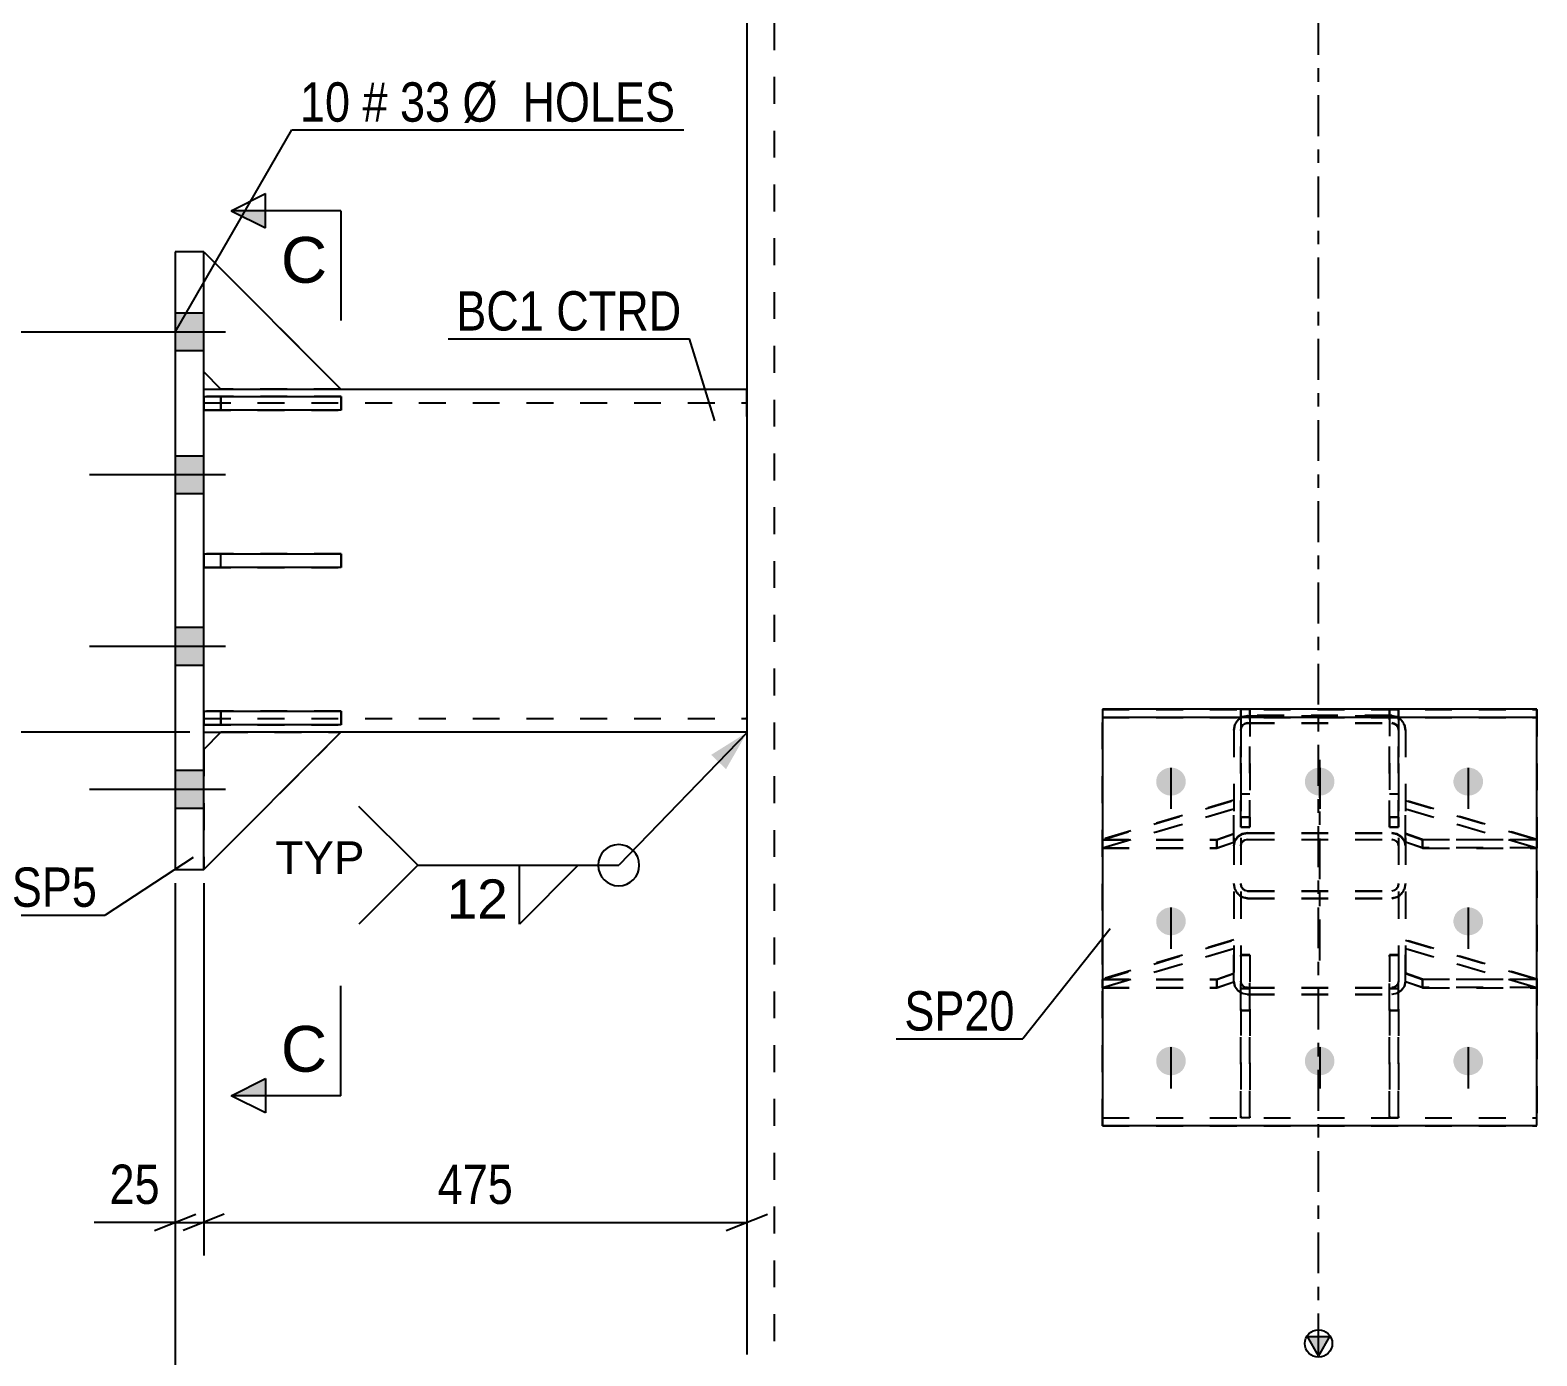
# Model space of a CAD drawing. Header units: millimetres. Extents: x -160 to 681, y -274 to 320.
# Drawn here: x -93.9 to 15.9, y 41.7 to 138.3 of the extents above; entities that cross this region are included whole.
import ezdxf

# ---------------------------------------------------------------- set-up
doc = ezdxf.new("R2010")
doc.units = ezdxf.units.MM
doc.linetypes.add('DXK_LINE_DOT2', pattern=[3.9198, 1.9599, -1.9599])
doc.linetypes.add('DXK_LINE_DOT3', pattern=[5.9187, 2.979, -0.9799, 0.9799, -0.9799])
doc.styles.add('Arial', font='ARIAL.TTF', dxfattribs={"height": 0.2})
doc.styles.add('Arial Narrow', font='ARIALN.TTF', dxfattribs={"height": 0.2})

# ---------------------------------------------------------------- blocks, each defined once
blk = doc.blocks.new('Part-284857079-4308 - 4104')
at = {"linetype": 'Continuous'}
blk.add_hatch(color=2, dxfattribs=at).paths.add_polyline_path([(0, 41.67), (-0.8, 43.07), (0.8, 43.07)])
at = {"color": 2, "linetype": 'Continuous'}
for p, q in [((-41.67, 138.78), (-41.67, 41.77)), ((0, 41.67), (-0.8, 43.07)), ((-0.8, 43.07), (0.8, 43.07)), ((0.8, 43.07), (0, 41.67))]:
    blk.add_line(p, q, dxfattribs=at)
at = {"color": 7, "linetype": 'DXK_LINE_DOT2'}
blk.add_line((-39.67, 138.78), (-39.67, 41.77), dxfattribs=at)
at = {"color": 7, "linetype": 'DXK_LINE_DOT3'}
blk.add_line((0, 41.77), (0, 138.78), dxfattribs=at)
at = {"color": 2, "linetype": 'Continuous'}
blk.add_circle((0, 42.57), 1, dxfattribs=at)
blk = doc.blocks.new('Bolt-284857079-4106 - 4104')
at = {"linetype": 'Continuous'}
for points in [[(-10.76, 84.53), (-10.53, 84.51), (-10.32, 84.44), (-10.12, 84.33), (-9.95, 84.19), (-9.82, 84.02), (-9.73, 83.82), (-9.68, 83.62), (-9.68, 83.4), (-9.73, 83.2), (-9.82, 83), (-9.95, 82.83), (-10.12, 82.69), (-10.32, 82.58), (-10.53, 82.51), (-10.76, 82.49), (-10.98, 82.51), (-11.2, 82.58), (-11.39, 82.69), (-11.56, 82.83), (-11.7, 83), (-11.79, 83.2), (-11.83, 83.4), (-11.83, 83.62), (-11.79, 83.82), (-11.7, 84.02), (-11.56, 84.19), (-11.39, 84.33), (-11.2, 84.44), (-10.98, 84.51)], [(0.08, 84.53), (0.3, 84.51), (0.52, 84.44), (0.71, 84.33), (0.88, 84.19), (1.01, 84.02), (1.11, 83.82), (1.15, 83.62), (1.15, 83.4), (1.11, 83.2), (1.01, 83), (0.88, 82.83), (0.71, 82.69), (0.52, 82.58), (0.3, 82.51), (0.08, 82.49), (-0.15, 82.51), (-0.36, 82.58), (-0.56, 82.69), (-0.73, 82.83), (-0.86, 83), (-0.95, 83.2), (-1, 83.4), (-1, 83.62), (-0.95, 83.82), (-0.86, 84.02), (-0.73, 84.19), (-0.56, 84.33), (-0.36, 84.44), (-0.15, 84.51)], [(10.91, 84.53), (11.13, 84.51), (11.35, 84.44), (11.55, 84.33), (11.71, 84.19), (11.85, 84.02), (11.94, 83.82), (11.99, 83.62), (11.99, 83.4), (11.94, 83.2), (11.85, 83), (11.71, 82.83), (11.55, 82.69), (11.35, 82.58), (11.13, 82.51), (10.91, 82.49), (10.68, 82.51), (10.47, 82.58), (10.27, 82.69), (10.1, 82.83), (9.97, 83), (9.88, 83.2), (9.83, 83.4), (9.83, 83.62), (9.88, 83.82), (9.97, 84.02), (10.1, 84.19), (10.27, 84.33), (10.47, 84.44), (10.68, 84.51)], [(-10.76, 74.35), (-10.53, 74.33), (-10.32, 74.26), (-10.12, 74.15), (-9.95, 74.01), (-9.82, 73.84), (-9.73, 73.64), (-9.68, 73.44), (-9.68, 73.22), (-9.73, 73.02), (-9.82, 72.82), (-9.95, 72.65), (-10.12, 72.51), (-10.32, 72.4), (-10.53, 72.33), (-10.76, 72.31), (-10.98, 72.33), (-11.2, 72.4), (-11.39, 72.51), (-11.56, 72.65), (-11.7, 72.82), (-11.79, 73.02), (-11.83, 73.22), (-11.83, 73.44), (-11.79, 73.64), (-11.7, 73.84), (-11.56, 74.01), (-11.39, 74.15), (-11.2, 74.26), (-10.98, 74.33)], [(10.91, 74.35), (11.13, 74.33), (11.35, 74.26), (11.55, 74.15), (11.71, 74.01), (11.85, 73.84), (11.94, 73.64), (11.99, 73.44), (11.99, 73.22), (11.94, 73.02), (11.85, 72.82), (11.71, 72.65), (11.55, 72.51), (11.35, 72.4), (11.13, 72.33), (10.91, 72.31), (10.68, 72.33), (10.47, 72.4), (10.27, 72.51), (10.1, 72.65), (9.97, 72.82), (9.88, 73.02), (9.83, 73.22), (9.83, 73.44), (9.88, 73.64), (9.97, 73.84), (10.1, 74.01), (10.27, 74.15), (10.47, 74.26), (10.68, 74.33)], [(-10.76, 64.2), (-10.53, 64.17), (-10.32, 64.1), (-10.12, 64), (-9.95, 63.85), (-9.82, 63.67), (-9.73, 63.47), (-9.68, 63.26), (-9.68, 63.04), (-9.73, 62.83), (-9.82, 62.63), (-9.95, 62.45), (-10.12, 62.3), (-10.32, 62.2), (-10.53, 62.13), (-10.76, 62.11), (-10.98, 62.13), (-11.2, 62.2), (-11.39, 62.3), (-11.56, 62.45), (-11.7, 62.63), (-11.79, 62.83), (-11.83, 63.04), (-11.83, 63.26), (-11.79, 63.47), (-11.7, 63.67), (-11.56, 63.85), (-11.39, 64), (-11.2, 64.1), (-10.98, 64.17)], [(0.08, 64.2), (0.3, 64.17), (0.52, 64.1), (0.71, 64), (0.88, 63.85), (1.01, 63.67), (1.11, 63.47), (1.15, 63.26), (1.15, 63.04), (1.11, 62.83), (1.01, 62.63), (0.88, 62.45), (0.71, 62.3), (0.52, 62.2), (0.3, 62.13), (0.08, 62.11), (-0.15, 62.13), (-0.36, 62.2), (-0.56, 62.3), (-0.73, 62.45), (-0.86, 62.63), (-0.95, 62.83), (-1, 63.04), (-1, 63.26), (-0.95, 63.47), (-0.86, 63.67), (-0.73, 63.85), (-0.56, 64), (-0.36, 64.1), (-0.15, 64.17)], [(10.91, 64.2), (11.13, 64.17), (11.35, 64.1), (11.55, 64), (11.71, 63.85), (11.85, 63.67), (11.94, 63.47), (11.99, 63.26), (11.99, 63.04), (11.94, 62.83), (11.85, 62.63), (11.71, 62.45), (11.55, 62.3), (11.35, 62.2), (11.13, 62.13), (10.91, 62.11), (10.68, 62.13), (10.47, 62.2), (10.27, 62.3), (10.1, 62.45), (9.97, 62.63), (9.88, 62.83), (9.83, 63.04), (9.83, 63.26), (9.88, 63.47), (9.97, 63.67), (10.1, 63.85), (10.27, 64), (10.47, 64.1), (10.68, 64.17)]]:
    blk.add_hatch(color=1, dxfattribs=at).paths.add_polyline_path(points)
at = {"color": 1, "linetype": 'Continuous'}
for p, q in [((-10.76, 84.51), (-10.76, 81.52)), ((0.08, 84.51), (0.08, 81.52)), ((10.91, 84.51), (10.91, 81.52)), ((-10.76, 74.33), (-10.76, 71.33)), ((10.91, 74.33), (10.91, 71.33)), ((-10.76, 64.15), (-10.76, 61.15)), ((0.08, 64.15), (0.08, 61.15)), ((10.91, 64.15), (10.91, 61.15))]:
    blk.add_line(p, q, dxfattribs=at)
blk = doc.blocks.new('Bolt-284857079-4240 - 4104')
at = {"color": 1, "linetype": 'DXK_LINE_DOT2'}
for p, q in [((-10.76, 84.49), (-10.76, 81.5)), ((0.08, 84.49), (0.08, 81.5)), ((10.91, 84.49), (10.91, 81.5)), ((-10.76, 74.31), (-10.76, 71.32)), ((10.91, 74.31), (10.91, 71.32)), ((-10.76, 64.13), (-10.76, 61.14)), ((0.08, 64.13), (0.08, 61.14)), ((10.91, 64.13), (10.91, 61.14))]:
    blk.add_line(p, q, dxfattribs=at)
blk = doc.blocks.new('Part-284857079-4129 - 4104')
at = {"color": 2, "linetype": 'Continuous'}
for p, q in [((-81.25, 112.11), (-41.67, 112.11)), ((-41.67, 110.11), (-41.67, 112.11)), ((-41.67, 110.11), (-41.67, 87.11)), ((-81.25, 87.11), (-80.01, 87.11)), ((-41.67, 87.11), (-71.26, 87.11))]:
    blk.add_line(p, q, dxfattribs=at)
at = {"color": 7, "linetype": 'DXK_LINE_DOT2'}
for p, q in [((-81.25, 87.11), (-81.25, 112.11)), ((-81.25, 111.11), (-41.67, 111.11)), ((-41.67, 111.95), (-41.67, 110.11)), ((-81.25, 88.11), (-41.67, 88.11)), ((-41.67, 88.11), (-41.67, 88.18)), ((-80.01, 87.11), (-71.26, 87.11))]:
    blk.add_line(p, q, dxfattribs=at)
blk = doc.blocks.new('Part-284857079-4135 - 4104')
at = {"color": 2, "linetype": 'Continuous'}
for p, q in [((15.91, 88.78), (-15.76, 88.78)), ((-15.76, 88.78), (-15.76, 58.45)), ((-15.76, 88.21), (15.91, 88.21)), ((15.91, 58.45), (15.91, 88.78)), ((-15.76, 58.45), (15.91, 58.45))]:
    blk.add_line(p, q, dxfattribs=at)
at = {"color": 7, "linetype": 'DXK_LINE_DOT2'}
blk.add_line((-15.76, 59.02), (15.91, 59.02), dxfattribs=at)
blk = doc.blocks.new('Part-284857079-4173 - 4104')
at = {"color": 7, "linetype": 'DXK_LINE_DOT2'}
for p, q in [((-5.17, 88.31), (-5.56, 88.22)), ((-5.17, 88.31), (5.33, 88.31)), ((5.71, 88.22), (5.33, 88.31)), ((-6.1, 87.65), (-6.17, 87.24)), ((-6.17, 87.24), (-6.17, 68.95)), ((-5.67, 87.24), (-5.64, 87.44)), ((-5.67, 87.24), (-5.67, 68.95)), ((-5.64, 87.44), (-5.53, 87.62)), ((-5.53, 87.62), (-5.37, 87.73)), ((-5.37, 87.73), (-5.17, 87.77)), ((-5.17, 87.77), (5.33, 87.77)), ((5.33, 87.77), (5.52, 87.73)), ((5.52, 87.73), (5.68, 87.62)), ((5.68, 87.62), (5.79, 87.44)), ((5.79, 87.44), (5.83, 87.24)), ((5.83, 87.24), (5.83, 68.95)), ((6.33, 87.24), (6.25, 87.65)), ((6.33, 87.24), (6.33, 68.95)), ((-6.17, 78.82), (-6.1, 79.17)), ((-6.1, 79.17), (-5.88, 79.48)), ((-5.88, 79.48), (-5.56, 79.68)), ((-5.53, 79.15), (-5.64, 79)), ((-5.56, 79.68), (-5.17, 79.75)), ((-5.37, 79.25), (-5.53, 79.15)), ((-5.17, 79.29), (-5.37, 79.25)), ((-5.17, 79.75), (5.33, 79.75)), ((-5.17, 79.29), (5.33, 79.29)), ((5.33, 79.75), (5.71, 79.68)), ((5.52, 79.25), (5.33, 79.29)), ((5.68, 79.15), (5.52, 79.25)), ((5.79, 79), (5.68, 79.15)), ((5.71, 79.68), (6.03, 79.48)), ((6.03, 79.48), (6.25, 79.17)), ((6.25, 79.17), (6.33, 78.82)), ((-5.64, 79), (-5.67, 78.82)), ((5.83, 78.82), (5.79, 79)), ((-6.17, 76.07), (-6.1, 75.66)), ((-5.64, 75.86), (-5.67, 76.07)), ((-5.53, 75.69), (-5.64, 75.86)), ((5.79, 75.86), (5.68, 75.69)), ((5.83, 76.07), (5.79, 75.86)), ((6.25, 75.66), (6.33, 76.07)), ((-5.56, 75.08), (-5.17, 75)), ((-5.37, 75.58), (-5.53, 75.69)), ((-5.17, 75.54), (-5.37, 75.58)), ((-5.17, 75.54), (5.33, 75.54)), ((-5.17, 75), (5.33, 75)), ((5.52, 75.58), (5.33, 75.54)), ((5.33, 75), (5.71, 75.08)), ((5.68, 75.69), (5.52, 75.58)), ((-6.1, 68.59), (-6.17, 68.95)), ((-5.88, 68.28), (-6.1, 68.59)), ((-5.56, 68.08), (-5.88, 68.28)), ((-5.67, 68.95), (-5.64, 68.77)), ((-5.64, 68.77), (-5.53, 68.62)), ((-5.53, 68.62), (-5.37, 68.51)), ((-5.37, 68.51), (-5.17, 68.48)), ((-5.17, 68.48), (5.33, 68.48)), ((5.33, 68.48), (5.52, 68.51)), ((5.52, 68.51), (5.68, 68.62)), ((5.68, 68.62), (5.79, 68.77)), ((6.03, 68.28), (5.71, 68.08)), ((5.79, 68.77), (5.83, 68.95)), ((6.25, 68.59), (6.03, 68.28)), ((6.33, 68.95), (6.25, 68.59)), ((-5.17, 68.01), (-5.56, 68.08)), ((-5.17, 68.01), (5.33, 68.01)), ((5.71, 68.08), (5.33, 68.01))]:
    blk.add_line(p, q, dxfattribs=at)
for centre, start, end in [((-5.13, 87.28), 114.32, 159.2417), ((5.28, 87.28), 20.7583, 65.68), ((-5.13, 76.03), 200.7583, 245.68), ((5.28, 76.03), 294.32, 339.2417)]:
    blk.add_arc(centre, 1.03, start, end, dxfattribs=at)
blk = doc.blocks.new('Part-284857079-4205 - 4104')
at = {"color": 7, "linetype": 'DXK_LINE_DOT2'}
for p, q in [((-71.25, 111.57), (-81.25, 111.57)), ((-81.25, 111.57), (-81.25, 110.57)), ((-80, 111.57), (-80, 110.57)), ((-71.25, 110.57), (-71.25, 111.57)), ((-81.25, 110.57), (-71.25, 110.57))]:
    blk.add_line(p, q, dxfattribs=at)
blk = doc.blocks.new('Part-284857079-4206 - 4104')
at = {"color": 7, "linetype": 'DXK_LINE_DOT2'}
for p, q in [((-71.25, 88.65), (-81.25, 88.65)), ((-81.25, 88.65), (-81.25, 87.65)), ((-80, 88.65), (-80, 87.65)), ((-71.25, 87.65), (-71.25, 88.65)), ((-81.25, 87.65), (-71.25, 87.65))]:
    blk.add_line(p, q, dxfattribs=at)
blk = doc.blocks.new('Part-284857079-4207 - 4104')
at = {"color": 7, "linetype": 'DXK_LINE_DOT2'}
for p, q in [((-71.25, 100.11), (-81.25, 100.11)), ((-81.25, 100.11), (-81.25, 99.11)), ((-80, 99.11), (-80, 100.11)), ((-71.25, 99.11), (-71.25, 100.11)), ((-81.25, 99.11), (-71.25, 99.11))]:
    blk.add_line(p, q, dxfattribs=at)
blk = doc.blocks.new('Part-284857079-4208 - 4104')
at = {"color": 2, "linetype": 'Continuous'}
for p, q in [((-81.25, 111.57), (-81.25, 110.57)), ((-81.25, 111.57), (-71.25, 111.57)), ((-71.25, 111.57), (-71.25, 110.57)), ((-71.25, 110.57), (-81.25, 110.57))]:
    blk.add_line(p, q, dxfattribs=at)
at = {"color": 7, "linetype": 'DXK_LINE_DOT2'}
for p, q in [((-81.25, 111.57), (-81.25, 111.57)), ((-80, 110.57), (-80, 111.57)), ((-81.25, 110.57), (-81.25, 110.57))]:
    blk.add_line(p, q, dxfattribs=at)
blk = doc.blocks.new('Part-284857079-4209 - 4104')
at = {"color": 2, "linetype": 'Continuous'}
for p, q in [((-81.25, 88.65), (-81.25, 87.65)), ((-81.25, 88.65), (-71.25, 88.65)), ((-71.25, 88.65), (-71.25, 87.65)), ((-71.25, 87.65), (-81.25, 87.65))]:
    blk.add_line(p, q, dxfattribs=at)
at = {"color": 7, "linetype": 'DXK_LINE_DOT2'}
for p, q in [((-81.25, 88.65), (-81.25, 88.65)), ((-80, 87.65), (-80, 88.65)), ((-81.25, 87.65), (-81.25, 87.65))]:
    blk.add_line(p, q, dxfattribs=at)
blk = doc.blocks.new('Part-284857079-4210 - 4104')
at = {"color": 2, "linetype": 'Continuous'}
for p, q in [((-81.25, 100.11), (-81.25, 99.11)), ((-81.25, 100.11), (-71.25, 100.11)), ((-71.25, 100.11), (-71.25, 99.11)), ((-71.25, 99.11), (-81.25, 99.11))]:
    blk.add_line(p, q, dxfattribs=at)
at = {"color": 7, "linetype": 'DXK_LINE_DOT2'}
for p, q in [((-81.25, 100.11), (-81.25, 100.11)), ((-80, 99.11), (-80, 100.11)), ((-81.25, 99.11), (-81.25, 99.11))]:
    blk.add_line(p, q, dxfattribs=at)
blk = doc.blocks.new('Part-284857079-4213 - 4104')
at = {"color": 2, "linetype": 'Continuous'}
for p, q in [((-81.26, 122.11), (-81.26, 122.11)), ((-81.26, 122.11), (-71.26, 112.11)), ((-81.25, 113.36), (-80.01, 112.11)), ((-80.01, 112.11), (-71.26, 112.11))]:
    blk.add_line(p, q, dxfattribs=at)
at = {"color": 7, "linetype": 'DXK_LINE_DOT2'}
for p, q in [((-81.26, 113.36), (-81.26, 122.11)), ((-81.26, 113.36), (-81.25, 113.36)), ((-81.25, 113.36), (-81.26, 113.36))]:
    blk.add_line(p, q, dxfattribs=at)
blk = doc.blocks.new('Part-284857079-4214 - 4104')
at = {"color": 7, "linetype": 'DXK_LINE_DOT2'}
for p, q in [((-81.26, 113.36), (-81.26, 122.11)), ((-81.26, 122.11), (-71.26, 112.11)), ((-80.01, 112.11), (-81.26, 113.36)), ((-71.26, 112.11), (-80.01, 112.11))]:
    blk.add_line(p, q, dxfattribs=at)
blk = doc.blocks.new('Part-284857079-4215 - 4104')
at = {"color": 2, "linetype": 'Continuous'}
for p, q in [((-81.25, 85.86), (-80.01, 87.11)), ((-81.25, 77.11), (-71.26, 87.11)), ((-71.26, 87.11), (-80.01, 87.11))]:
    blk.add_line(p, q, dxfattribs=at)
at = {"color": 7, "linetype": 'DXK_LINE_DOT2'}
for p, q in [((-81.26, 85.86), (-81.25, 85.86)), ((-81.26, 85.86), (-81.26, 77.11)), ((-81.25, 85.86), (-81.26, 85.86)), ((-81.26, 77.11), (-81.25, 77.11)), ((-81.25, 77.11), (-81.26, 77.11))]:
    blk.add_line(p, q, dxfattribs=at)
blk = doc.blocks.new('Part-284857079-4216 - 4104')
at = {"color": 7, "linetype": 'DXK_LINE_DOT2'}
for p, q in [((-80.01, 87.11), (-81.26, 85.86)), ((-81.26, 77.11), (-71.26, 87.11)), ((-71.26, 87.11), (-80.01, 87.11)), ((-81.26, 85.86), (-81.26, 77.11))]:
    blk.add_line(p, q, dxfattribs=at)
blk = doc.blocks.new('Part-284857079-4412 - 4104')
at = {"color": 7, "linetype": 'DXK_LINE_DOT2'}
for p, q in [((6.33, 68.91), (6.33, 71.96)), ((6.33, 71.96), (15.91, 69.1)), ((15.91, 68.48), (6.33, 71.33)), ((6.33, 69.53), (7.58, 69.1)), ((7.58, 68.48), (6.33, 68.91)), ((15.91, 69.1), (7.58, 69.1)), ((7.58, 69.1), (7.58, 68.48)), ((7.58, 68.48), (15.91, 68.48)), ((15.91, 69.1), (15.91, 68.48))]:
    blk.add_line(p, q, dxfattribs=at)
blk = doc.blocks.new('Part-284857079-4410 - 4104')
at = {"color": 7, "linetype": 'DXK_LINE_DOT2'}
for p, q in [((-15.76, 69.1), (-6.17, 71.96)), ((-6.17, 68.91), (-6.17, 71.96)), ((-6.17, 71.33), (-15.76, 68.48)), ((-7.42, 69.1), (-6.17, 69.53)), ((-15.76, 68.48), (-15.76, 69.1)), ((-15.76, 69.1), (-7.42, 69.1)), ((-15.76, 68.48), (-7.42, 68.48)), ((-7.42, 68.48), (-7.42, 69.1)), ((-7.42, 68.48), (-6.17, 68.91))]:
    blk.add_line(p, q, dxfattribs=at)
blk = doc.blocks.new('Part-284857079-4228 - 4104')
at = {"color": 7, "linetype": 'DXK_LINE_DOT2'}
for p, q in [((-15.76, 58.43), (-15.76, 88.76)), ((-15.76, 88.76), (15.91, 88.76)), ((-15.76, 88.19), (15.91, 88.19)), ((15.91, 88.76), (15.91, 58.43)), ((-15.76, 59), (15.91, 59)), ((-15.76, 58.43), (15.91, 58.43))]:
    blk.add_line(p, q, dxfattribs=at)
blk = doc.blocks.new('Bolt-284857079-4307 - 4104')
at = {"linetype": 'Continuous'}
for points in [[(-83.34, 117.65), (-83.34, 114.9), (-81.25, 114.9), (-81.25, 117.65)], [(-83.34, 117.65), (-83.34, 114.9), (-81.25, 114.9), (-81.25, 117.65)], [(-83.34, 117.65), (-83.34, 114.9), (-81.25, 114.9), (-81.25, 117.65)], [(-83.34, 107.23), (-83.34, 104.48), (-81.25, 104.48), (-81.25, 107.23)], [(-83.34, 107.23), (-83.34, 104.48), (-81.25, 104.48), (-81.25, 107.23)], [(-83.34, 94.73), (-83.34, 91.98), (-81.25, 91.98), (-81.25, 94.73)], [(-83.34, 94.73), (-83.34, 91.98), (-81.25, 91.98), (-81.25, 94.73)], [(-83.34, 84.31), (-83.34, 81.56), (-81.25, 81.56), (-81.25, 84.31)], [(-83.34, 84.31), (-83.34, 81.56), (-81.25, 81.56), (-81.25, 84.31)], [(-83.34, 84.31), (-83.34, 81.56), (-81.25, 81.56), (-81.25, 84.31)]]:
    blk.add_hatch(color=1, dxfattribs=at).paths.add_polyline_path(points)
at = {"color": 1, "linetype": 'Continuous'}
for p, q in [((-81.25, 117.65), (-83.34, 117.65)), ((-81.25, 117.65), (-83.34, 117.65)), ((-81.25, 117.65), (-83.34, 117.65)), ((-79.67, 116.27), (-89.59, 116.27)), ((-79.67, 116.27), (-89.59, 116.27)), ((-79.67, 116.27), (-89.59, 116.27)), ((-81.25, 114.9), (-83.34, 114.9)), ((-81.25, 114.9), (-83.34, 114.9)), ((-81.25, 114.9), (-83.34, 114.9)), ((-81.25, 107.23), (-83.34, 107.23)), ((-81.25, 107.23), (-83.34, 107.23)), ((-79.67, 105.86), (-89.59, 105.86)), ((-79.67, 105.86), (-89.59, 105.86)), ((-81.25, 104.48), (-83.34, 104.48)), ((-81.25, 104.48), (-83.34, 104.48)), ((-81.25, 94.73), (-83.34, 94.73)), ((-81.25, 94.73), (-83.34, 94.73)), ((-79.67, 93.36), (-89.59, 93.36)), ((-79.67, 93.36), (-89.59, 93.36)), ((-81.25, 91.98), (-83.34, 91.98)), ((-81.25, 91.98), (-83.34, 91.98)), ((-81.25, 84.31), (-83.34, 84.31)), ((-81.25, 84.31), (-83.34, 84.31)), ((-81.25, 84.31), (-83.34, 84.31)), ((-79.67, 82.94), (-89.59, 82.94)), ((-79.67, 82.94), (-89.59, 82.94)), ((-79.67, 82.94), (-89.59, 82.94)), ((-81.25, 81.56), (-83.34, 81.56)), ((-81.25, 81.56), (-83.34, 81.56)), ((-81.25, 81.56), (-83.34, 81.56))]:
    blk.add_line(p, q, dxfattribs=at)
blk = doc.blocks.new('Part-284857079-4372 - 4104')
at = {"color": 2, "linetype": 'Continuous'}
blk.add_line((5.83, 88.78), (5.16, 88.78), dxfattribs=at)
at = {"color": 7, "linetype": 'DXK_LINE_DOT2'}
for p, q in [((5.16, 88.78), (5.16, 80.2)), ((5.83, 80.2), (5.83, 88.78)), ((5.16, 82.62), (5.83, 82.62)), ((5.16, 80.95), (5.83, 80.95)), ((5.16, 80.2), (5.83, 80.2))]:
    blk.add_line(p, q, dxfattribs=at)
blk = doc.blocks.new('Part-284857079-4262 - 4104')
at = {"color": 2, "linetype": 'Continuous'}
for p, q in [((-83.34, 122.11), (-83.34, 77.11)), ((-81.25, 122.11), (-83.34, 122.11)), ((-81.25, 77.11), (-81.25, 122.11)), ((-83.34, 77.11), (-81.25, 77.11))]:
    blk.add_line(p, q, dxfattribs=at)
blk = doc.blocks.new('Part-284857079-4322 - 4104')
at = {"color": 7, "linetype": 'DXK_LINE_DOT2'}
for p, q in [((-5.56, 88.24), (-5.17, 88.32)), ((5.33, 88.32), (-5.17, 88.32)), ((5.33, 88.32), (5.71, 88.24)), ((-6.17, 87.26), (-6.1, 87.67)), ((-6.17, 87.26), (-6.17, 68.97)), ((-5.64, 87.46), (-5.67, 87.26)), ((-5.67, 87.26), (-5.67, 68.97)), ((-5.53, 87.64), (-5.64, 87.46)), ((-5.37, 87.75), (-5.53, 87.64)), ((-5.17, 87.79), (-5.37, 87.75)), ((-5.17, 87.79), (5.33, 87.79)), ((5.52, 87.75), (5.33, 87.79)), ((5.68, 87.64), (5.52, 87.75)), ((5.79, 87.46), (5.68, 87.64)), ((5.83, 87.26), (5.79, 87.46)), ((5.83, 87.26), (5.83, 68.97)), ((6.25, 87.67), (6.33, 87.26)), ((6.33, 87.26), (6.33, 68.97)), ((-6.1, 79.19), (-6.17, 78.83)), ((-5.88, 79.5), (-6.1, 79.19)), ((-5.56, 79.7), (-5.88, 79.5)), ((-5.64, 79.01), (-5.53, 79.17)), ((-5.17, 79.77), (-5.56, 79.7)), ((-5.53, 79.17), (-5.37, 79.27)), ((-5.37, 79.27), (-5.17, 79.3)), ((-5.17, 79.77), (5.33, 79.77)), ((-5.17, 79.3), (5.33, 79.3)), ((5.71, 79.7), (5.33, 79.77)), ((5.33, 79.3), (5.52, 79.27)), ((5.52, 79.27), (5.68, 79.17)), ((5.68, 79.17), (5.79, 79.01)), ((6.03, 79.5), (5.71, 79.7)), ((6.25, 79.19), (6.03, 79.5)), ((6.33, 78.83), (6.25, 79.19)), ((-5.67, 78.83), (-5.64, 79.01)), ((5.79, 79.01), (5.83, 78.83)), ((-6.1, 75.68), (-6.17, 76.09)), ((-5.67, 76.09), (-5.64, 75.88)), ((-5.64, 75.88), (-5.53, 75.71)), ((5.68, 75.71), (5.79, 75.88)), ((5.79, 75.88), (5.83, 76.09)), ((6.33, 76.09), (6.25, 75.68)), ((-5.17, 75.02), (-5.56, 75.1)), ((-5.53, 75.71), (-5.37, 75.59)), ((-5.37, 75.59), (-5.17, 75.55)), ((-5.17, 75.55), (5.33, 75.55)), ((-5.17, 75.02), (5.33, 75.02)), ((5.33, 75.55), (5.52, 75.59)), ((5.71, 75.1), (5.33, 75.02)), ((5.52, 75.59), (5.68, 75.71)), ((-6.17, 68.97), (-6.1, 68.61)), ((-6.1, 68.61), (-5.88, 68.3)), ((-5.88, 68.3), (-5.56, 68.1)), ((-5.64, 68.79), (-5.67, 68.97)), ((-5.53, 68.63), (-5.64, 68.79)), ((-5.56, 68.1), (-5.17, 68.03)), ((-5.37, 68.53), (-5.53, 68.63)), ((-5.17, 68.5), (-5.37, 68.53)), ((-5.17, 68.5), (5.33, 68.5)), ((5.52, 68.53), (5.33, 68.5)), ((5.33, 68.03), (5.71, 68.1)), ((5.68, 68.63), (5.52, 68.53)), ((5.79, 68.79), (5.68, 68.63)), ((5.71, 68.1), (6.03, 68.3)), ((5.83, 68.97), (5.79, 68.79)), ((6.03, 68.3), (6.25, 68.61)), ((6.25, 68.61), (6.33, 68.97)), ((-5.17, 68.03), (5.33, 68.03))]:
    blk.add_line(p, q, dxfattribs=at)
at = {"color": 7, "linetype": 'DXK_LINE_DOT3'}
blk.add_line((0.08, 70.48), (0.08, 85.09), dxfattribs=at)
at = {"color": 7, "linetype": 'DXK_LINE_DOT2'}
for centre, start, end in [((-5.13, 87.3), 114.32, 159.2417), ((5.28, 87.3), 20.7583, 65.68), ((-5.13, 76.05), 200.7583, 245.68), ((5.28, 76.05), 294.32, 339.2417)]:
    blk.add_arc(centre, 1.03, start, end, dxfattribs=at)
blk = doc.blocks.new('Part-284857079-4367 - 4104')
at = {"color": 7, "linetype": 'DXK_LINE_DOT2'}
for p, q in [((6.33, 79.1), (6.33, 82.15)), ((15.91, 79.3), (6.33, 82.15)), ((6.33, 81.53), (15.91, 78.68)), ((7.58, 79.3), (6.33, 79.73)), ((7.58, 78.68), (6.33, 79.1)), ((7.58, 78.68), (7.58, 79.3)), ((7.58, 79.3), (15.91, 79.3)), ((15.91, 78.68), (15.91, 79.3)), ((15.91, 78.68), (7.58, 78.68))]:
    blk.add_line(p, q, dxfattribs=at)
blk = doc.blocks.new('Part-284857079-4368 - 4104')
at = {"color": 7, "linetype": 'DXK_LINE_DOT2'}
for p, q in [((6.33, 68.92), (6.33, 71.97)), ((15.91, 69.12), (6.33, 71.97)), ((6.33, 71.35), (15.91, 68.5)), ((7.58, 69.12), (6.33, 69.55)), ((7.58, 68.5), (6.33, 68.92)), ((7.58, 68.5), (7.58, 69.12)), ((7.58, 69.12), (15.91, 69.12)), ((15.91, 68.5), (7.58, 68.5)), ((15.91, 68.5), (15.91, 69.12))]:
    blk.add_line(p, q, dxfattribs=at)
blk = doc.blocks.new('Part-284857079-4369 - 4104')
at = {"color": 7, "linetype": 'DXK_LINE_DOT2'}
for p, q in [((-6.17, 82.15), (-15.76, 79.3)), ((-15.76, 78.68), (-6.17, 81.53)), ((-6.17, 79.1), (-6.17, 82.15)), ((-15.76, 79.3), (-7.42, 79.3)), ((-15.76, 79.3), (-15.76, 78.68)), ((-7.42, 79.3), (-6.17, 79.73)), ((-7.42, 79.3), (-7.42, 78.68)), ((-7.42, 78.68), (-6.17, 79.1)), ((-15.76, 78.68), (-7.42, 78.68))]:
    blk.add_line(p, q, dxfattribs=at)
blk = doc.blocks.new('Part-284857079-4370 - 4104')
at = {"color": 7, "linetype": 'DXK_LINE_DOT2'}
for p, q in [((-6.17, 71.97), (-15.76, 69.12)), ((-6.17, 68.92), (-6.17, 71.97)), ((-15.76, 68.5), (-6.17, 71.35)), ((-7.42, 69.12), (-6.17, 69.55)), ((-15.76, 69.12), (-7.42, 69.12)), ((-15.76, 69.12), (-15.76, 68.5)), ((-15.76, 68.5), (-7.42, 68.5)), ((-7.42, 69.12), (-7.42, 68.5)), ((-7.42, 68.5), (-6.17, 68.92))]:
    blk.add_line(p, q, dxfattribs=at)
blk = doc.blocks.new('Part-284857079-4371 - 4104')
at = {"color": 2, "linetype": 'Continuous'}
blk.add_line((-5.01, 88.78), (-5.67, 88.78), dxfattribs=at)
at = {"color": 7, "linetype": 'DXK_LINE_DOT2'}
for p, q in [((-5.67, 88.78), (-5.67, 80.2)), ((-5.01, 80.2), (-5.01, 88.78)), ((-5.67, 82.62), (-5.01, 82.62)), ((-5.67, 80.95), (-5.01, 80.95)), ((-5.67, 80.2), (-5.01, 80.2))]:
    blk.add_line(p, q, dxfattribs=at)
blk = doc.blocks.new('Part-284857079-4401 - 4104')
at = {"color": 7, "linetype": 'DXK_LINE_DOT2'}
for p, q in [((5.16, 80.18), (5.16, 88.76)), ((5.83, 88.76), (5.16, 88.76)), ((5.83, 88.76), (5.83, 80.18)), ((5.16, 82.61), (5.83, 82.61)), ((5.16, 80.93), (5.83, 80.93)), ((5.83, 80.18), (5.16, 80.18))]:
    blk.add_line(p, q, dxfattribs=at)
blk = doc.blocks.new('Part-284857079-4402 - 4104')
at = {"color": 7, "linetype": 'DXK_LINE_DOT2'}
for p, q in [((-5.67, 80.18), (-5.67, 88.76)), ((-5.01, 88.76), (-5.67, 88.76)), ((-5.01, 88.76), (-5.01, 80.18)), ((-5.67, 82.61), (-5.01, 82.61)), ((-5.67, 80.93), (-5.01, 80.93)), ((-5.01, 80.18), (-5.67, 80.18))]:
    blk.add_line(p, q, dxfattribs=at)
blk = doc.blocks.new('Part-284857079-4403 - 4104')
at = {"color": 7, "linetype": 'DXK_LINE_DOT2'}
for p, q in [((5.16, 59), (5.16, 70.86)), ((5.16, 70.86), (5.83, 70.86)), ((5.83, 70.86), (5.83, 59)), ((5.16, 68.44), (5.83, 68.44)), ((5.16, 66.83), (5.83, 66.83)), ((5.83, 59), (5.16, 59))]:
    blk.add_line(p, q, dxfattribs=at)
blk = doc.blocks.new('Part-284857079-4404 - 4104')
at = {"color": 7, "linetype": 'DXK_LINE_DOT2'}
for p, q in [((-5.67, 59), (-5.67, 70.86)), ((-5.67, 70.86), (-5.01, 70.86)), ((-5.01, 70.86), (-5.01, 59)), ((-5.67, 68.44), (-5.01, 68.44)), ((-5.67, 66.83), (-5.01, 66.83)), ((-5.01, 59), (-5.67, 59))]:
    blk.add_line(p, q, dxfattribs=at)
blk = doc.blocks.new('Part-284857079-4407 - 4104')
at = {"color": 7, "linetype": 'DXK_LINE_DOT2'}
for p, q in [((-5.01, 70.88), (-5.67, 70.88)), ((-5.67, 70.88), (-5.67, 59.02)), ((-5.01, 59.02), (-5.01, 70.88)), ((-5.67, 68.45), (-5.01, 68.45)), ((-5.67, 66.85), (-5.01, 66.85)), ((-5.01, 59.02), (-5.67, 59.02))]:
    blk.add_line(p, q, dxfattribs=at)
blk = doc.blocks.new('Part-284857079-4408 - 4104')
at = {"color": 7, "linetype": 'DXK_LINE_DOT2'}
for p, q in [((5.83, 70.88), (5.16, 70.88)), ((5.16, 70.88), (5.16, 59.02)), ((5.83, 59.02), (5.83, 70.88)), ((5.16, 68.45), (5.83, 68.45)), ((5.16, 66.85), (5.83, 66.85)), ((5.83, 59.02), (5.16, 59.02))]:
    blk.add_line(p, q, dxfattribs=at)
blk = doc.blocks.new('Part-284857079-4409 - 4104')
at = {"color": 7, "linetype": 'DXK_LINE_DOT2'}
for p, q in [((-15.76, 79.28), (-6.17, 82.14)), ((-6.17, 81.51), (-15.76, 78.66)), ((-6.17, 79.09), (-6.17, 82.14)), ((-15.76, 78.66), (-15.76, 79.28)), ((-15.76, 79.28), (-7.42, 79.28)), ((-7.42, 79.28), (-6.17, 79.71)), ((-7.42, 78.66), (-7.42, 79.28)), ((-7.42, 78.66), (-6.17, 79.09)), ((-15.76, 78.66), (-7.42, 78.66))]:
    blk.add_line(p, q, dxfattribs=at)
blk = doc.blocks.new('Part-284857079-4411 - 4104')
at = {"color": 7, "linetype": 'DXK_LINE_DOT2'}
for p, q in [((6.33, 79.09), (6.33, 82.14)), ((6.33, 82.14), (15.91, 79.28)), ((15.91, 78.66), (6.33, 81.51)), ((6.33, 79.71), (7.58, 79.28)), ((7.58, 78.66), (6.33, 79.09)), ((15.91, 79.28), (7.58, 79.28)), ((7.58, 79.28), (7.58, 78.66)), ((15.91, 79.28), (15.91, 78.66)), ((7.58, 78.66), (15.91, 78.66))]:
    blk.add_line(p, q, dxfattribs=at)
blk = doc.blocks.new('StraightDimension-284857079-4846 - 4104')
at = {"color": 7, "linetype": 'Continuous'}
for p, q in [((-104.84, 179.97), (-106.04, 182.97)), ((-82.25, 181.47), (-115.88, 181.47)), ((-105.44, 116.27), (-105.44, 181.47)), ((-106.04, 117.77), (-104.84, 114.77)), ((-84.34, 116.27), (-115.88, 116.27))]:
    blk.add_line(p, q, dxfattribs=at)
at = {"color": 0}
blk.add_wipeout([(-106.19, 153.13), (-110.39, 153.13), (-110.39, 144.61), (-106.19, 144.61)], dxfattribs=at)
at = {"color": 3, "style": 'Arial Narrow'}
blk.add_text('2840', height=2.863, rotation=90.0002, dxfattribs=at).set_placement((-106.79, 145.21))
at = {"color": 0, "linetype": 'Continuous'}
blk.add_wipeout([(-106.14, 182.07), (-106.14, 186.27), (-116.48, 186.27), (-116.48, 182.07)], dxfattribs=at)
at = {"color": 3, "linetype": 'Continuous', "style": 'Arial Narrow'}
blk.add_text('18762', height=2.863, dxfattribs=at).set_placement((-115.88, 182.67))
blk = doc.blocks.new('StraightDimension-284857079-4525 - 4104')
at = {"color": 7, "linetype": 'Continuous'}
blk.add_line((-83.34, 76.11), (-83.34, -41.43), dxfattribs=at)
blk = doc.blocks.new('StraightDimension-284857079-4823 - 4104')
at = {"color": 7, "linetype": 'Continuous'}
blk.add_line((-82.26, 87.11), (-115.88, 87.11), dxfattribs=at)
blk = doc.blocks.new('StraightDimension-284857079-4853 - 4104')
at = {"color": 7, "linetype": 'Continuous'}
for p, q in [((-104.84, 114.77), (-106.04, 117.77)), ((-84.34, 116.27), (-115.88, 116.27)), ((-105.44, 87.11), (-105.44, 116.27)), ((-106.04, 88.61), (-104.84, 85.61)), ((-82.26, 87.11), (-115.88, 87.11))]:
    blk.add_line(p, q, dxfattribs=at)
at = {"color": 0}
blk.add_wipeout([(-106.19, 105.03), (-110.39, 105.03), (-110.39, 98.35), (-106.19, 98.35)], dxfattribs=at)
at = {"color": 3, "style": 'Arial Narrow'}
blk.add_text('350', height=2.863, rotation=90.0002, dxfattribs=at).set_placement((-106.79, 98.95))
at = {"color": 0, "linetype": 'Continuous'}
blk.add_wipeout([(-106.14, 116.87), (-106.14, 121.07), (-116.48, 121.07), (-116.48, 116.87)], dxfattribs=at)
at = {"color": 3, "linetype": 'Continuous', "style": 'Arial Narrow'}
blk.add_text('15922', height=2.863, dxfattribs=at).set_placement((-115.88, 117.47))
blk = doc.blocks.new('StraightDimension-284857079-20759 - 4104')
at = {"color": 7, "linetype": 'Continuous'}
for p, q in [((-41.67, 86.11), (-41.67, 48.99)), ((-81.26, 76.11), (-81.26, 48.99)), ((-79.76, 51.99), (-82.76, 50.79)), ((-43.17, 50.79), (-40.17, 51.99)), ((-81.26, 51.39), (-41.67, 51.39))]:
    blk.add_line(p, q, dxfattribs=at)
at = {"color": 0}
blk.add_wipeout([(-58.12, 52.14), (-58.12, 56.34), (-64.8, 56.34), (-64.8, 52.14)], dxfattribs=at)
at = {"color": 3, "style": 'Arial Narrow'}
blk.add_text('475', height=2.863, dxfattribs=at).set_placement((-64.2, 52.74))
blk = doc.blocks.new('StraightDimension-284857079-20760 - 4104')
at = {"color": 7, "linetype": 'Continuous'}
for p, q in [((-83.34, 76.11), (-83.34, 48.99)), ((-81.26, 76.11), (-81.26, 48.99)), ((-84.84, 50.79), (-81.84, 51.99)), ((-79.76, 51.99), (-82.76, 50.79)), ((-83.34, 51.39), (-89.24, 51.39)), ((-83.34, 51.39), (-89.24, 51.39)), ((-83.34, 51.39), (-81.26, 51.39))]:
    blk.add_line(p, q, dxfattribs=at)
at = {"color": 0}
blk.add_wipeout([(-83.86, 52.14), (-83.86, 56.34), (-88.72, 56.34), (-88.72, 52.14)], dxfattribs=at)
at = {"color": 3, "style": 'Arial Narrow'}
blk.add_text('25', height=2.863, dxfattribs=at).set_placement((-88.12, 52.74))
blk = doc.blocks.new('Mark-284857079-4258 - 4104')
at = {"color": 30, "linetype": 'Continuous'}
for p in [(-82.03, 77.98), (-95.84, 73.79)]:
    blk.add_line(p, (-88.43, 73.79), dxfattribs=at)
at = {"color": 0}
blk.add_wipeout([(-89.03, 74.39), (-89.03, 77.39), (-95.24, 77.39), (-95.24, 74.39)], dxfattribs=at)
blk.add_wipeout([(-89.03, 74.39), (-89.03, 77.39), (-95.24, 77.39), (-95.24, 74.39)], dxfattribs=at)
at = {"color": 3, "style": 'Arial Narrow'}
blk.add_text('SP5', height=2.863, dxfattribs=at).set_placement((-95.24, 74.39))
blk = doc.blocks.new('Mark-284857079-4131 - 4104')
at = {"color": 30, "linetype": 'Continuous'}
for p in [(-15.19, 72.79), (-30.79, 64.77)]:
    blk.add_line(p, (-21.55, 64.77), dxfattribs=at)
at = {"color": 0}
blk.add_wipeout([(-22.15, 65.37), (-22.15, 68.37), (-30.19, 68.37), (-30.19, 65.37)], dxfattribs=at)
blk.add_wipeout([(-22.15, 65.37), (-22.15, 68.37), (-30.19, 68.37), (-30.19, 65.37)], dxfattribs=at)
at = {"color": 3, "style": 'Arial Narrow'}
blk.add_text('SP20', height=2.863, dxfattribs=at).set_placement((-30.19, 65.37))
blk = doc.blocks.new('Mark-284857079-23265 - 4104')
at = {"color": 7, "linetype": 'Continuous'}
for p, q in [((-83.34, 116.27), (-74.84, 131)), ((-74.84, 131), (-46.27, 131))]:
    blk.add_line(p, q, dxfattribs=at)
at = {"color": 0}
for points in [[(-70.58, 131.6), (-70.58, 134.6), (-74.24, 134.6), (-74.24, 131.6)], [(-67.85, 131.6), (-67.85, 134.6), (-69.68, 134.6), (-69.68, 131.6)], [(-63.3, 131.6), (-63.3, 134.6), (-66.95, 134.6), (-66.95, 131.6)], [(-46.87, 131.6), (-46.87, 134.6), (-62.4, 134.6), (-62.4, 131.6)]]:
    blk.add_wipeout(points, dxfattribs=at)
for points in [[(-70.58, 131.6), (-70.58, 134.6), (-74.24, 134.6), (-74.24, 131.6)], [(-67.85, 131.6), (-67.85, 134.6), (-69.68, 134.6), (-69.68, 131.6)], [(-63.3, 131.6), (-63.3, 134.6), (-66.95, 134.6), (-66.95, 131.6)], [(-46.87, 131.6), (-46.87, 134.6), (-62.4, 134.6), (-62.4, 131.6)]]:
    blk.add_wipeout(points, dxfattribs=at)
at = {"color": 3, "style": 'Arial Narrow'}
for s, height, p in [('10', 2.863, (-74.24, 131.6)), ('#', 2.86, (-69.68, 131.6)), ('33', 2.863, (-66.95, 131.6)), ('Ø  HOLES', 2.863, (-62.4, 131.6))]:
    blk.add_text(s, height=height, dxfattribs=at).set_placement(p)
blk = doc.blocks.new('WeldMark-284857079-4954 - 4104')
at = {"linetype": 'Continuous'}
blk.add_hatch(color=30, dxfattribs=at).paths.add_polyline_path([(-44.27, 85.46), (-41.65, 87.1), (-43.19, 84.42)])
at = {"color": 30, "linetype": 'Continuous'}
for p in [(-41.65, 87.1), (-65.65, 77.42)]:
    blk.add_line(p, (-51.01, 77.42), dxfattribs=at)
at = {"color": 3, "linetype": 'Continuous'}
for p, q in [((-65.65, 77.42), (-69.94, 81.7)), ((-65.65, 77.42), (-69.94, 73.13)), ((-58.25, 77.42), (-53.96, 77.42)), ((-53.96, 77.42), (-58.25, 73.13)), ((-58.25, 73.13), (-58.25, 77.42))]:
    blk.add_line(p, q, dxfattribs=at)
for start, end in [(90, 270), (270, 90)]:
    blk.add_arc((-51.01, 77.42), 1.5, start, end, dxfattribs=at)
at = {"color": 0}
blk.add_wipeout([(-58.91, 73.32), (-58.91, 76.72), (-63.75, 76.72), (-63.75, 73.32)], dxfattribs=at)
at = {"color": 3, "style": 'Arial'}
blk.add_text('12', height=2.865, dxfattribs=at).set_placement((-63.55, 73.52))
at = {"color": 0, "linetype": 'Continuous'}
blk.add_wipeout([(-69.55, 76.77), (-69.55, 79.27), (-76.03, 79.27), (-76.03, 76.77)], dxfattribs=at)
blk.add_wipeout([(-69.55, 76.77), (-69.55, 79.27), (-76.03, 79.27), (-76.03, 76.77)], dxfattribs=at)
at = {"color": 3, "linetype": 'Continuous', "style": 'Arial'}
blk.add_text('TYP', height=2.388, dxfattribs=at).set_placement((-76.03, 76.77))
blk = doc.blocks.new('SectionMark-284857079-16528 - 4104')
at = {"linetype": 'Continuous'}
for points in [[(-76.76, 125.11), (-76.76, 123.86), (-79.26, 125.11)], [(-76.76, 61.87), (-76.76, 60.62), (-79.26, 60.62)]]:
    blk.add_hatch(color=6, dxfattribs=at).paths.add_polyline_path(points)
at = {"color": 6, "linetype": 'Continuous'}
for p, q in [((-79.26, 125.11), (-76.76, 126.36)), ((-76.76, 123.86), (-76.76, 126.36)), ((-71.26, 125.11), (-79.26, 125.11)), ((-79.26, 125.11), (-76.76, 123.86)), ((-71.26, 125.11), (-71.26, 117.11)), ((-71.26, 60.62), (-71.26, 68.62)), ((-79.26, 60.62), (-76.76, 61.87)), ((-76.76, 61.87), (-76.76, 59.37)), ((-71.26, 60.62), (-79.26, 60.62)), ((-76.76, 59.37), (-79.26, 60.62))]:
    blk.add_line(p, q, dxfattribs=at)
at = {"color": 0, "linetype": 'Continuous'}
for points in [[(-72.26, 119.86), (-72.26, 123.36), (-75.63, 123.36), (-75.63, 119.86)], [(-72.26, 62.37), (-72.26, 65.87), (-75.63, 65.87), (-75.63, 62.37)]]:
    blk.add_wipeout(points, dxfattribs=at)
at = {"color": 3, "linetype": 'Continuous', "style": 'Arial'}
for p in [(-75.63, 119.86), (-75.63, 62.37)]:
    blk.add_text('C', height=3.34, dxfattribs=at).set_placement(p)
blk = doc.blocks.new('Mark-284857079-20897 - 4104')
at = {"color": 30, "linetype": 'Continuous'}
for p in [(-63.45, 115.78), (-44, 109.79)]:
    blk.add_line(p, (-45.84, 115.78), dxfattribs=at)
at = {"color": 0}
for points in [[(-56.46, 116.38), (-56.46, 119.38), (-62.85, 119.38), (-62.85, 116.38)], [(-46.44, 116.38), (-46.44, 119.38), (-55.56, 119.38), (-55.56, 116.38)]]:
    blk.add_wipeout(points, dxfattribs=at)
for points in [[(-56.46, 116.38), (-56.46, 119.38), (-62.85, 119.38), (-62.85, 116.38)], [(-46.44, 116.38), (-46.44, 119.38), (-55.56, 119.38), (-55.56, 116.38)]]:
    blk.add_wipeout(points, dxfattribs=at)
at = {"color": 3, "style": 'Arial Narrow'}
for s, p in [('BC1', (-62.85, 116.38)), ('CTRD', (-55.56, 116.38))]:
    blk.add_text(s, height=2.863, dxfattribs=at).set_placement(p)

msp = doc.modelspace()

# ---------------------------------------------------------------- block references
for name in ['Part-284857079-4308 - 4104', 'Part-284857079-4262 - 4104', 'Part-284857079-4213 - 4104', 'Part-284857079-4214 - 4104', 'Bolt-284857079-4307 - 4104', 'Part-284857079-4129 - 4104', 'Part-284857079-4205 - 4104', 'Part-284857079-4208 - 4104', 'Part-284857079-4207 - 4104', 'Part-284857079-4210 - 4104', 'Part-284857079-4206 - 4104', 'Part-284857079-4209 - 4104', 'Part-284857079-4135 - 4104', 'Part-284857079-4228 - 4104', 'Part-284857079-4322 - 4104', 'Part-284857079-4173 - 4104', 'Part-284857079-4371 - 4104', 'Part-284857079-4402 - 4104', 'Part-284857079-4372 - 4104', 'Part-284857079-4401 - 4104', 'Part-284857079-4215 - 4104', 'Part-284857079-4216 - 4104', 'Bolt-284857079-4106 - 4104', 'Bolt-284857079-4240 - 4104', 'Part-284857079-4369 - 4104', 'Part-284857079-4409 - 4104', 'Part-284857079-4367 - 4104', 'Part-284857079-4411 - 4104', 'Part-284857079-4370 - 4104', 'Part-284857079-4410 - 4104', 'Part-284857079-4368 - 4104', 'Part-284857079-4412 - 4104', 'Part-284857079-4407 - 4104', 'Part-284857079-4404 - 4104', 'Part-284857079-4408 - 4104', 'Part-284857079-4403 - 4104']:
    msp.add_blockref(name, (0, 0))

# ---------------------------------------------------------------- next in the draw order: block references
for name in ['StraightDimension-284857079-4846 - 4104', 'StraightDimension-284857079-4525 - 4104']:
    msp.add_blockref(name, (0, 0))

# ---------------------------------------------------------------- next in the draw order: block references
msp.add_blockref('StraightDimension-284857079-4823 - 4104', (0, 0))

# ---------------------------------------------------------------- next in the draw order: block references
for name in ['StraightDimension-284857079-4853 - 4104', 'Mark-284857079-4131 - 4104']:
    msp.add_blockref(name, (0, 0))

# ---------------------------------------------------------------- next in the draw order: block references
for name in ['Mark-284857079-23265 - 4104', 'StraightDimension-284857079-20759 - 4104']:
    msp.add_blockref(name, (0, 0))

# ---------------------------------------------------------------- next in the draw order: block references
for name in ['Mark-284857079-20897 - 4104', 'WeldMark-284857079-4954 - 4104', 'StraightDimension-284857079-20760 - 4104']:
    msp.add_blockref(name, (0, 0))

# ---------------------------------------------------------------- next in the draw order: block references
for name in ['SectionMark-284857079-16528 - 4104', 'Mark-284857079-4258 - 4104']:
    msp.add_blockref(name, (0, 0))

doc.saveas('drawing.dxf')
